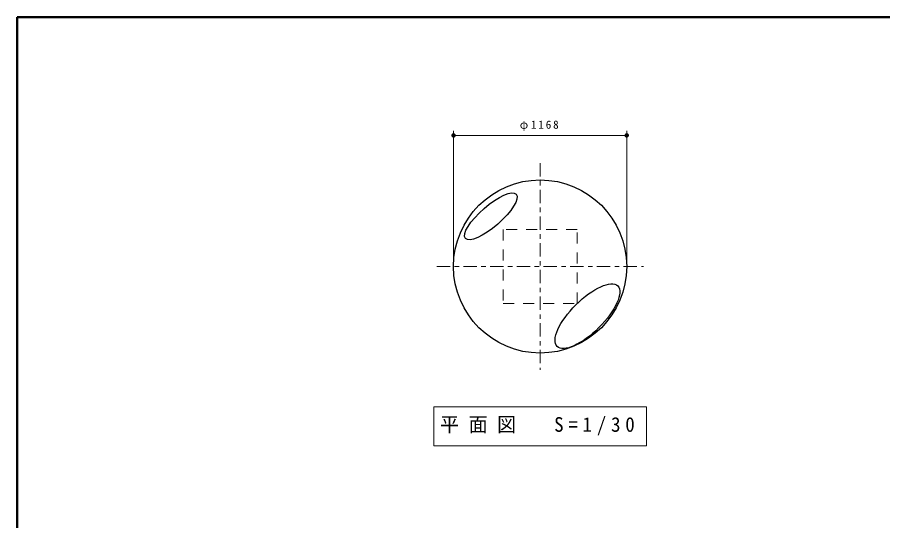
# Model space of a CAD drawing. Units: millimetres on the paper, scale 1:30. Extents: x -385 to 0, y 0 to 267.
# Drawn here: x -385 to -190.4, y 153.8 to 267 of the extents above; entities that cross this region are included whole.
import ezdxf

# ---------------------------------------------------------------- set-up
doc = ezdxf.new("R2010")
doc.units = ezdxf.units.MM
doc.linetypes.add('USER1', pattern=[4.5, 2.5, -2])
doc.linetypes.add('USER2', pattern=[6, 3, -1, 1, -1])
doc.layers.add('LY_1', color=7, linetype='Continuous', lineweight=25)
doc.layers.add('LY_2', color=7, linetype='Continuous', lineweight=13)
doc.styles.add('ＭＳ ゴシック', font='')
doc.styles.get('ＭＳ ゴシック').set_extended_font_data('MS Gothic')

# ---------------------------------------------------------------- blocks, each defined once
blk = doc.blocks.new('filled_dot')
at = {"color": 0, "linetype": 'Continuous', "lineweight": -2, "const_width": 1.25}
blk.add_lwpolyline([(-0.625, 0, 1), (0.625, 0, 1)], format="xyb", close=True, dxfattribs=at)

msp = doc.modelspace()

# ---------------------------------------------------------------- linework, layer by layer
at = {"layer": 'LY_1', "lineweight": 13}
for p, q in [((-286.915, 211.985), (-286.915, 241.452)), ((-247.981, 211.985), (-247.981, 241.452)), ((-286.915, 240.452), (-247.981, 240.452)), ((-291.348, 179.473), (-291.348, 170.673)), ((-243.548, 179.473), (-291.348, 179.473)), ((-243.548, 170.673), (-243.548, 179.473)), ((-291.348, 170.673), (-243.548, 170.673))]:
    msp.add_line(p, q, dxfattribs=at)
at = {"layer": 'LY_1', "linetype": 'USER2', "lineweight": 13}
for p, q in [((-267.448, 234.218), (-267.448, 187.752)), ((-290.681, 210.985), (-244.215, 210.985))]:
    msp.add_line(p, q, dxfattribs=at)
at = {"layer": 'LY_1', "linetype": 'USER1', "lineweight": 13}
for p, q in [((-259.115, 219.318), (-275.781, 219.318)), ((-275.781, 219.318), (-275.781, 202.652)), ((-259.115, 202.652), (-259.115, 219.318)), ((-275.781, 202.652), (-259.115, 202.652))]:
    msp.add_line(p, q, dxfattribs=at)
at = {"layer": 'LY_1'}
msp.add_circle((-267.448, 210.985), 19.467, dxfattribs=at)
for centre, major_axis, ratio in [((-278.53, 222.259), (5.704, 4.968), 0.309467), ((-256.82, 199.813), (6.807, 6.807), 0.378378)]:
    msp.add_ellipse(centre, major_axis=major_axis, ratio=ratio, dxfattribs=at)
at = {"layer": 'LY_2', "lineweight": 50}
for p, q in [((-385, 267), (-385, 0)), ((0, 267), (-385, 267))]:
    msp.add_line(p, q, dxfattribs=at)

# ---------------------------------------------------------------- block references
at = {"layer": 'LY_1', "lineweight": 13, "xscale": 0.4, "yscale": 0.4}
msp.add_blockref('filled_dot', (-286.915, 240.452), dxfattribs=at)
at = {"layer": 'LY_1', "lineweight": 13, "xscale": 0.4, "yscale": 0.4, "rotation": 180}
msp.add_blockref('filled_dot', (-247.981, 240.452), dxfattribs=at)

# ---------------------------------------------------------------- texts
at = {"layer": 'LY_1', "style": 'ＭＳ ゴシック'}
for s, insert, char_height, attachment_point in [('\\T1.33;φ1168', (-267.448, 241.452), 1.833, 8), ('\\T1.5;\\W0.95;平面図\u3000S=1/30', (-289.948, 175.073), 3.299, 4)]:
    msp.add_mtext(s, dxfattribs=dict(at, insert=insert, char_height=char_height, attachment_point=attachment_point))

doc.saveas('drawing.dxf')
